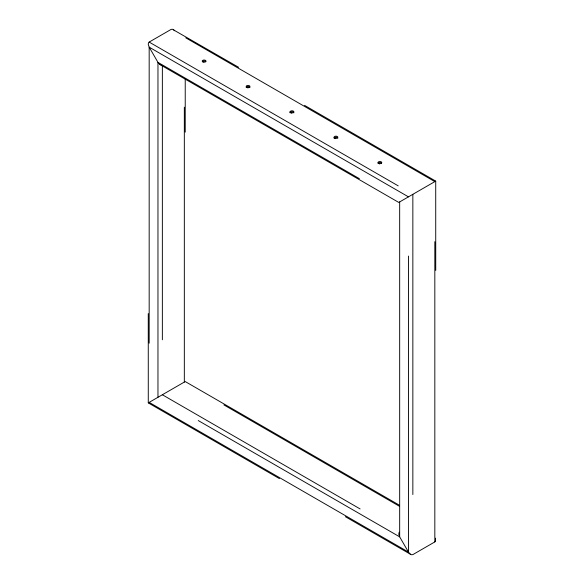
<?xml version="1.0" encoding="UTF-8"?>
<svg xmlns="http://www.w3.org/2000/svg" width="584" height="584" viewBox="0 0 584 584"><rect width="100%" height="100%" fill="white"/><g stroke="black" fill="none" stroke-linecap="round" stroke-linejoin="round"><path stroke-width="0.88" d="M399.208 532.185L398.777 534.134L399.668 536.849L408.457 552.07L410.355 554.201L411.618 554.771L412.851 554.61L434.825 541.923L435.584 540.93L435.423 538.163M238.622 67.299L172.382 29.229L171.148 29.39L149.175 42.077L148.416 43.07L148.278 44.442L149.175 47.151L157.965 62.379L159.863 64.51L398.777 202.444L435.722 181.113L435.737 270.436M148.263 313.564L148.278 402.887L185.223 381.556L398.894 504.912M161.768 65.109L159.863 64.51M304.541 105.354L435.722 181.113M185.792 37.85L434.825 181.624M246.47 87.089L248.047 88.001M289.708 112.048L291.467 113.07M334.099 137.685L335.8 138.663M377.987 163.024L379.549 163.922M149.175 42.077L398.208 185.858M408.457 196.852L149.175 47.151L149.175 343.173M359.386 178.667L157.965 62.379L157.965 397.295M223.884 404.909L399.149 506.102M162.359 394.762L360.116 508.934M198.246 420.553L399.668 536.849L399.668 201.925M149.175 402.376L408.457 552.07L408.457 256.055M148.278 402.887L279.459 478.646M345.378 516.701L410.355 554.201M173.645 29.799L174.696 30.748M434.825 241.674L434.825 541.923M412.851 194.311L412.851 494.56M185.23 78.803L185.237 132.152M184.332 107.2L184.332 382.075M162.359 65.817L162.359 339.786M378.184 163.184A1.861 1.073 0 0 1 379.892 162.535A1.861 1.073 0 0 1 381.608 163.184M334.084 138.24A1.861 1.073 0 0 1 335.946 137.167A1.861 1.073 0 0 1 337.815 138.24M290.138 112.865A1.861 1.073 0 0 1 292 111.792A1.861 1.073 0 0 1 293.861 112.865M246.185 87.498A1.861 1.073 0 0 1 248.054 86.417A1.861 1.073 0 0 1 249.916 87.498M202.392 61.7A1.861 1.073 0 0 1 204.108 61.05A1.861 1.073 0 0 1 205.816 61.7M378.396 163.243A1.861 1.073 0 0 0 381.608 163.024A1.861 1.073 0 0 0 379.68 161.527A1.861 1.073 0 0 0 378.396 163.243M334.45 137.868A1.861 1.073 0 0 0 337.654 137.656A1.861 1.073 0 0 0 335.734 136.16A1.861 1.073 0 0 0 334.45 137.868M290.503 112.493A1.861 1.073 0 0 0 293.708 112.281A1.861 1.073 0 0 0 291.788 110.785A1.861 1.073 0 0 0 290.503 112.493M247.12 87.41A1.861 1.073 0 0 0 249.916 86.483A1.861 1.073 0 0 0 247.12 85.549A1.861 1.073 0 0 0 247.12 87.41M203.174 62.043A1.861 1.073 0 0 0 205.969 61.108A1.861 1.073 0 0 0 203.174 60.174A1.861 1.073 0 0 0 203.174 62.043"/></g></svg>
